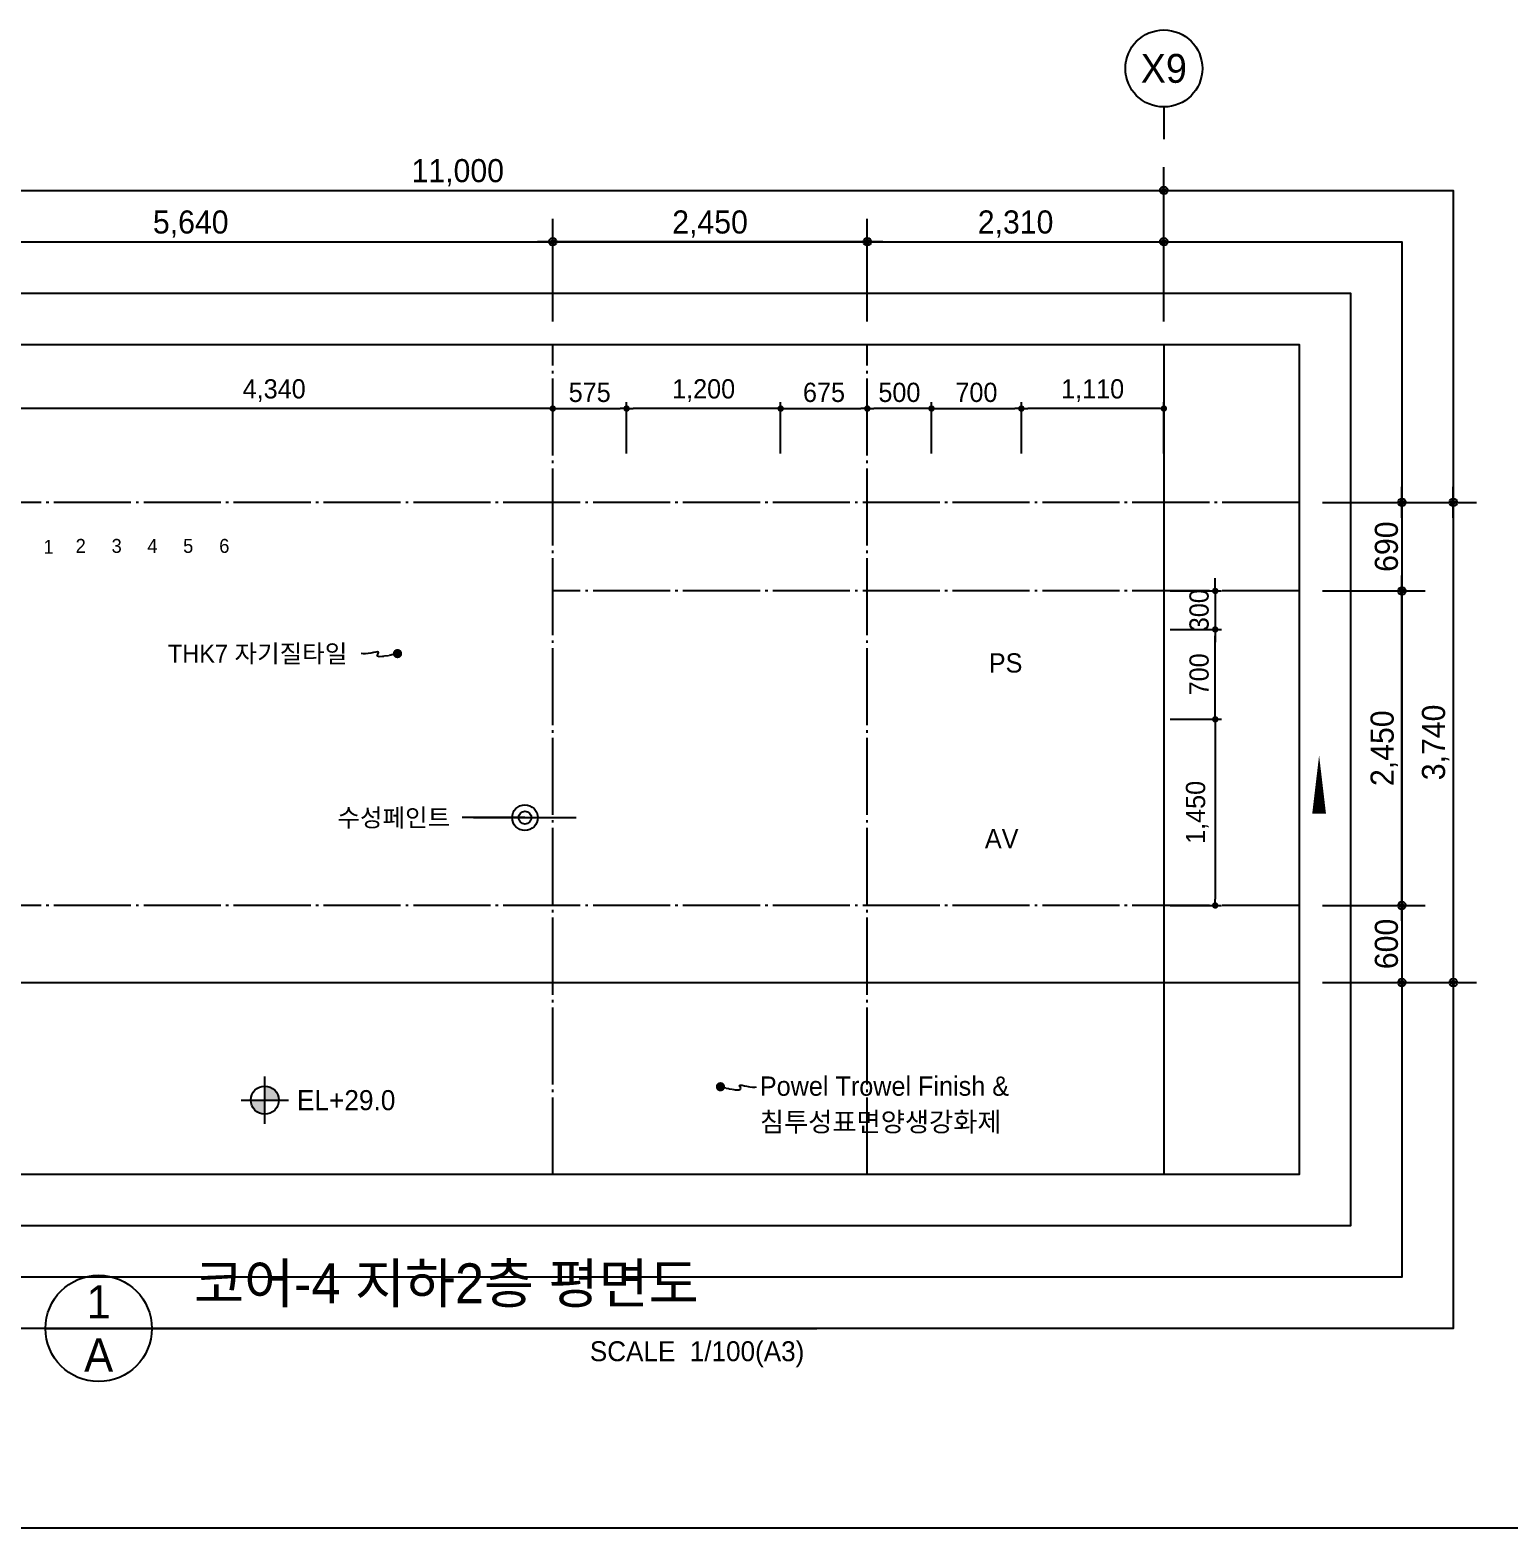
# Model space of a CAD drawing. Header units: millimetres. Extents: x 252711992 to 505989238, y 504776675 to 1009617600.
# Drawn here: x 253348317 to 253359837, y 504818337 to 504830007 of the extents above; entities that cross this region are included whole.
import ezdxf
from ezdxf.enums import TextEntityAlignment as Align
from ezdxf.xclip import XClip

# ---------------------------------------------------------------- set-up
doc = ezdxf.new("R2010")
doc.units = ezdxf.units.MM
doc.header["$XCLIPFRAME"] = 0
doc.linetypes.add('CEN', pattern=[35, 30, -2, 1, -2])
for name, color, linetype in [('$ZCDB_AUDIT_GENERATED_600D18', 7, 'Continuous'), ('0KD DIM', 7, 'Continuous'), ('4A.TEC CEN', 1, 'CEN'), ('4A.TEC TEXT', 7, 'Continuous'), ('4A.TEC TEXT 1', 3, 'Continuous'), ('4A.TEC TEXT 2', 3, 'Continuous'), ('4A.TEC 심볼', 7, 'Continuous'), ('CEN', 1, 'CEN'), ('SYM', 1, 'Continuous'), ('TEXT', 7, 'Continuous'), ('㈜SE&C TEXT', 7, 'Continuous')]:
    doc.layers.add(name, color=color, linetype=linetype)
doc.layers.add('DEFPOINT', color=135, linetype='Continuous', plot=False)
doc.styles.add('GHS', font='malgun.ttf')
doc.styles.add('SAMOO', font='')
doc.styles.add('나눔고딕', font='')
doc.styles.add('돋움', font='')
doc.styles.add('돋음체', font='')
doc.styles.add('울릉도L', font='')
doc.styles.get('SAMOO').set_extended_font_data('Dotum')
doc.styles.get('나눔고딕').set_extended_font_data('Dotum')
doc.styles.get('돋움').set_extended_font_data('Dotum')
doc.styles.get('돋음체').set_extended_font_data('Dotum')
doc.styles.get('울릉도L').set_extended_font_data('Dotum')
doc.dimstyles.new('DIM_600(외부치수)', dxfattribs={"dimscale": 400, "dimtxt": 3.299999999999998, "dimasz": 1, "dimexe": 2, "dimexo": 2, "dimgap": 1, "dimtad": 1, "dimdec": 0, "dimdsep": 46, "dimlunit": 6, "dimtxsty": '나눔고딕', "dimblk1": 'DIMDOT', "dimblk2": 'DIMDOT', "dimsah": 1, "dimcen": 2.5, "dimdle": 1.5, "dimclrd": 8, "dimclre": 8, "dimclrt": 3, "dimadec": 0, "dimazin": 0, "dimtfac": 1, "dimtdec": 0, "dimtix": 1, "dimtmove": 2, "dimatfit": 3, "dimldrblk": 'DIMDOT', "dimfxl": 1, "dimtvp": 1, "dimtolj": 1, "dimtzin": 0, "dimarcsym": 0})
doc.dimstyles.new('DIM_80(외부치수)', dxfattribs={"dimscale": 40, "dimtxt": 3.299999999999998, "dimasz": 1, "dimexe": 2, "dimexo": 2, "dimgap": 1, "dimtad": 1, "dimdec": 0, "dimdsep": 46, "dimlunit": 6, "dimtxsty": '돋움', "dimblk1": 'DIMDOT', "dimblk2": 'DIMDOT', "dimsah": 1, "dimcen": 2.5, "dimdle": 1.5, "dimclrd": 1, "dimclre": 7, "dimclrt": 2, "dimadec": 0, "dimazin": 0, "dimtfac": 1, "dimtdec": 0, "dimtix": 1, "dimtmove": 2, "dimatfit": 3, "dimldrblk": 'DIMDOT', "dimfxl": 1, "dimtvp": 1, "dimtolj": 1, "dimtzin": 0, "dimarcsym": 0})
doc.dimstyles.new('KD DIM 1', dxfattribs={"dimscale": 50, "dimtxt": 3, "dimasz": 1, "dimexe": 1, "dimexo": 1, "dimgap": 1, "dimtad": 1, "dimdec": 0, "dimzin": 0, "dimdsep": 46, "dimlunit": 6, "dimtxsty": '돋음체', "dimblk": 'DOT', "dimcen": 3, "dimdle": 1, "dimclrd": 256, "dimclre": 256, "dimclrt": 3, "dimazin": 0, "dimtfac": 1, "dimtdec": 0, "dimtix": 1, "dimtmove": 2, "dimatfit": 3, "dimldrblk": 'OBLIQUE', "dimfxl": 1, "dimtvp": 0.8333, "dimtolj": 1, "dimtzin": 0, "dimarcsym": 0})

# ---------------------------------------------------------------- blocks, each defined once
blk = doc.blocks.new('DIMDOT')
at = {"color": 0}
blk.add_line((-2, 0), (2, 0), dxfattribs=at)
for radius in [0.5, 0.25]:
    blk.add_circle((0, 0), radius, dxfattribs=at)
blk = doc.blocks.new('*D415')
at = {"layer": '$ZCDB_AUDIT_GENERATED_600D18', "color": 8, "lineweight": -2, "transparency": 16777216}
for p, q in [((253346148.7754987, 504827737.1607442), (253346148.7754987, 504828937.1607442)), ((253357148.7754987, 504827737.1607442), (253357148.7754987, 504828937.1607442)), ((253346208.7754987, 504828757.1607442), (253357088.7754987, 504828757.1607442))]:
    blk.add_line(p, q, dxfattribs=at)
at = {"layer": 'Defpoints', "color": 0, "transparency": 16777216}
for p in [(253357148.7754987, 504828757.1607442), (253346148.7754987, 504827557.1607442, 1.956323103513569e-09), (253357148.7754987, 504827557.1607442)]:
    blk.add_point(p, dxfattribs=at)
at = {"layer": '$ZCDB_AUDIT_GENERATED_600D18', "color": 8, "lineweight": -2, "transparency": 16777216, "xscale": 60, "yscale": 60, "zscale": 60, "rotation": 180}
blk.add_blockref('DIMDOT', (253346148.7754987, 504828757.1607442), dxfattribs=at)
at = {"layer": '$ZCDB_AUDIT_GENERATED_600D18', "color": 8, "lineweight": -2, "transparency": 16777216, "xscale": 60, "yscale": 60, "zscale": 60}
blk.add_blockref('DIMDOT', (253357148.7754987, 504828757.1607442), dxfattribs=at)
at = {"layer": '$ZCDB_AUDIT_GENERATED_600D18', "color": 3, "transparency": 16777216, "insert": (253351648.7754987, 504828894.6234307), "char_height": 180, "attachment_point": 5, "style": '나눔고딕'}
blk.add_mtext('\\A1;11,000', dxfattribs=at)
blk = doc.blocks.new('*D416')
at = {"layer": '$ZCDB_AUDIT_GENERATED_600D18', "color": 8, "lineweight": -2, "transparency": 16777216}
for p, q in [((253354838.7741423, 504827737.1607436), (253354838.7741423, 504828537.1607442)), ((253357148.7754987, 504827737.1607434), (253357148.7754987, 504828537.1607442)), ((253354898.7741423, 504828357.1607442), (253357088.7754987, 504828357.1607442))]:
    blk.add_line(p, q, dxfattribs=at)
at = {"layer": 'Defpoints', "color": 0, "transparency": 16777216}
for p in [(253357148.7754987, 504828357.1607442), (253354838.7741423, 504827557.1607436, 568.5618742549887), (253357148.7754987, 504827557.1607434, 4431.440405676482)]:
    blk.add_point(p, dxfattribs=at)
at = {"layer": '$ZCDB_AUDIT_GENERATED_600D18', "color": 8, "lineweight": -2, "transparency": 16777216, "xscale": 60, "yscale": 60, "zscale": 60, "rotation": 180}
blk.add_blockref('DIMDOT', (253354838.7741423, 504828357.1607442), dxfattribs=at)
at = {"layer": '$ZCDB_AUDIT_GENERATED_600D18', "color": 8, "lineweight": -2, "transparency": 16777216, "xscale": 60, "yscale": 60, "zscale": 60}
blk.add_blockref('DIMDOT', (253357148.7754987, 504828357.1607442), dxfattribs=at)
at = {"layer": '$ZCDB_AUDIT_GENERATED_600D18', "color": 3, "transparency": 16777216, "insert": (253355993.7748205, 504828494.6234307), "char_height": 180, "attachment_point": 5, "style": '나눔고딕'}
blk.add_mtext('\\A1;2,310', dxfattribs=at)
blk = doc.blocks.new('ccs122')
at = {"layer": '4A.TEC 심볼'}
blk.add_line((-5.68e-14, 8), (0, 3), dxfattribs=at)
blk.add_circle((-1.137e-13, 14), 6, dxfattribs=at)
at = {"layer": '4A.TEC TEXT 2', "color": 3, "style": 'GHS'}
blk.add_attdef('NO', text='', height=4.5, dxfattribs=at).set_placement((-0.0061597368079092, 14.01791285492388), align=Align.MIDDLE_CENTER)
blk = doc.blocks.new('*D421')
at = {"layer": '$ZCDB_AUDIT_GENERATED_600D18', "color": 8, "lineweight": -2, "transparency": 16777216}
for p, q in [((253346748.7741423, 504827737.1607409), (253346748.7741423, 504828537.1607442)), ((253352388.7741424, 504827737.1607371), (253352388.7741424, 504828537.1607442)), ((253346808.7741423, 504828357.1607442), (253352328.7741424, 504828357.1607442))]:
    blk.add_line(p, q, dxfattribs=at)
at = {"layer": 'Defpoints', "color": 0, "transparency": 16777216}
for p in [(253352388.7741424, 504828357.1607442), (253346748.7741423, 504827557.1607409, 34666.66625857192), (253352388.7741424, 504827557.1607371, 81666.6657055349)]:
    blk.add_point(p, dxfattribs=at)
at = {"layer": '$ZCDB_AUDIT_GENERATED_600D18', "color": 8, "lineweight": -2, "transparency": 16777216, "xscale": 60, "yscale": 60, "zscale": 60, "rotation": 180}
blk.add_blockref('DIMDOT', (253346748.7741423, 504828357.1607442), dxfattribs=at)
at = {"layer": '$ZCDB_AUDIT_GENERATED_600D18', "color": 8, "lineweight": -2, "transparency": 16777216, "xscale": 60, "yscale": 60, "zscale": 60}
blk.add_blockref('DIMDOT', (253352388.7741424, 504828357.1607442), dxfattribs=at)
at = {"layer": '$ZCDB_AUDIT_GENERATED_600D18', "color": 3, "transparency": 16777216, "insert": (253349568.7741423, 504828494.6234307), "char_height": 180, "attachment_point": 5, "style": '나눔고딕'}
blk.add_mtext('\\A1;5,640', dxfattribs=at)
blk = doc.blocks.new('*D422')
at = {"layer": '$ZCDB_AUDIT_GENERATED_600D18', "color": 8, "lineweight": -2, "transparency": 16777216}
for p, q in [((253352388.7741424, 504827737.1607371), (253352388.7741424, 504828537.1607442)), ((253354838.7741423, 504827737.1607388), (253354838.7741423, 504828537.1607442)), ((253354778.7741423, 504828357.1607442), (253352448.7741424, 504828357.1607442))]:
    blk.add_line(p, q, dxfattribs=at)
at = {"layer": 'Defpoints', "color": 0, "transparency": 16777216}
for p in [(253352388.7741424, 504828357.1607442), (253352388.7741424, 504827557.1607371, 81666.6657055349), (253354838.7741423, 504827557.1607388, 61249.99927946219)]:
    blk.add_point(p, dxfattribs=at)
at = {"layer": '$ZCDB_AUDIT_GENERATED_600D18', "color": 8, "lineweight": -2, "transparency": 16777216, "xscale": 60, "yscale": 60, "zscale": 60, "rotation": 180}
blk.add_blockref('DIMDOT', (253352388.7741424, 504828357.1607442), dxfattribs=at)
at = {"layer": '$ZCDB_AUDIT_GENERATED_600D18', "color": 8, "lineweight": -2, "transparency": 16777216, "xscale": 60, "yscale": 60, "zscale": 60}
blk.add_blockref('DIMDOT', (253354838.7741423, 504828357.1607442), dxfattribs=at)
at = {"layer": '$ZCDB_AUDIT_GENERATED_600D18', "color": 3, "transparency": 16777216, "insert": (253353613.7741423, 504828494.6234307), "char_height": 180, "attachment_point": 5, "style": '나눔고딕'}
blk.add_mtext('\\A1;2,450', dxfattribs=at)
blk = doc.blocks.new('*D423')
at = {"layer": '$ZCDB_AUDIT_GENERATED_600D18', "color": 8, "lineweight": -2, "transparency": 16777216}
for p, q in [((253358383.0507484, 504826327.1429184), (253359583.0507466, 504826327.1429184)), ((253359403.0507466, 504826267.1429184), (253359403.0507466, 504822647.1429183)), ((253358383.0507486, 504822587.1429183), (253359583.0507466, 504822587.1429183))]:
    blk.add_line(p, q, dxfattribs=at)
at = {"layer": 'Defpoints', "color": 0, "transparency": 16777216}
for p in [(253358203.0507484, 504826327.1429184, -1.31158230942674e-08), (253358203.0507486, 504822587.1429183, 2.26737029151991e-09), (253359403.0507466, 504822587.1429183)]:
    blk.add_point(p, dxfattribs=at)
at = {"layer": '$ZCDB_AUDIT_GENERATED_600D18', "color": 8, "lineweight": -2, "transparency": 16777216, "xscale": 60, "yscale": 60, "zscale": 60}
for p, rotation in [((253359403.0507466, 504826327.1429184), 90), ((253359403.0507466, 504822587.1429183), 270)]:
    blk.add_blockref('DIMDOT', p, dxfattribs=dict(at, rotation=rotation))
at = {"layer": '$ZCDB_AUDIT_GENERATED_600D18', "color": 3, "transparency": 16777216, "insert": (253359265.5880601, 504824457.1429182), "char_height": 180, "attachment_point": 5, "rotation": 90, "style": '나눔고딕'}
blk.add_mtext('\\A1;3,740', dxfattribs=at)
blk = doc.blocks.new('*D424')
at = {"layer": '$ZCDB_AUDIT_GENERATED_600D18', "color": 8, "lineweight": -2, "transparency": 16777216}
for p, q in [((253358383.0507487, 504826327.1429185), (253359183.0507453, 504826327.1429185)), ((253359003.0507453, 504826267.1429185), (253359003.0507453, 504825697.1429216)), ((253358383.0507486, 504825637.1429216), (253359183.0507453, 504825637.1429216))]:
    blk.add_line(p, q, dxfattribs=at)
at = {"layer": 'Defpoints', "color": 0, "transparency": 16777216}
for p in [(253358203.0507487, 504826327.1429185, -1.578882802277803e-08), (253358203.0507486, 504825637.1429216, -1.29512045532465e-08), (253359003.0507453, 504825637.1429216)]:
    blk.add_point(p, dxfattribs=at)
at = {"layer": '$ZCDB_AUDIT_GENERATED_600D18', "color": 8, "lineweight": -2, "transparency": 16777216, "xscale": 60, "yscale": 60, "zscale": 60}
for p, rotation in [((253359003.0507453, 504826327.1429185), 90), ((253359003.0507453, 504825637.1429216), 270)]:
    blk.add_blockref('DIMDOT', p, dxfattribs=dict(at, rotation=rotation))
at = {"layer": '$ZCDB_AUDIT_GENERATED_600D18', "color": 3, "transparency": 16777216, "insert": (253358882.9286287, 504825982.1429198), "char_height": 180, "attachment_point": 5, "rotation": 90, "style": '나눔고딕'}
blk.add_mtext('\\A1;690', dxfattribs=at)
blk = doc.blocks.new('*D425')
at = {"layer": '$ZCDB_AUDIT_GENERATED_600D18', "color": 8, "lineweight": -2, "transparency": 16777216}
for p, q in [((253358383.0507486, 504825637.1429216), (253359183.0507457, 504825637.1429216)), ((253359003.0507457, 504823247.1429185), (253359003.0507457, 504825577.1429216)), ((253358383.050749, 504823187.1429185), (253359183.0507457, 504823187.1429185))]:
    blk.add_line(p, q, dxfattribs=at)
at = {"layer": 'Defpoints', "color": 0, "transparency": 16777216}
for p in [(253358203.0507486, 504825637.1429216, -1.29512045532465e-08), (253359003.0507457, 504825637.1429216), (253358203.050749, 504823187.1429185, -2.3026586859487e-08)]:
    blk.add_point(p, dxfattribs=at)
at = {"layer": '$ZCDB_AUDIT_GENERATED_600D18', "color": 8, "lineweight": -2, "transparency": 16777216, "xscale": 60, "yscale": 60, "zscale": 60}
for p, rotation in [((253359003.0507457, 504825637.1429216), 90), ((253359003.0507457, 504823187.1429185), 270)]:
    blk.add_blockref('DIMDOT', p, dxfattribs=dict(at, rotation=rotation))
at = {"layer": '$ZCDB_AUDIT_GENERATED_600D18', "color": 3, "transparency": 16777216, "insert": (253358865.5880592, 504824412.1429198), "char_height": 180, "attachment_point": 5, "rotation": 90, "style": '나눔고딕'}
blk.add_mtext('\\A1;2,450', dxfattribs=at)
blk = doc.blocks.new('*D426')
at = {"layer": '$ZCDB_AUDIT_GENERATED_600D18', "color": 8, "lineweight": -2, "transparency": 16777216}
for p, q in [((253358383.050749, 504823187.1429185), (253359183.050746, 504823187.1429185)), ((253359003.050746, 504823127.1429185), (253359003.050746, 504822647.1429184)), ((253358383.050749, 504822587.1429184), (253359183.050746, 504822587.1429184))]:
    blk.add_line(p, q, dxfattribs=at)
at = {"layer": 'Defpoints', "color": 0, "transparency": 16777216}
for p in [(253358203.050749, 504823187.1429185, -2.3026586859487e-08), (253358203.050749, 504822587.1429184, -2.055912773357704e-08), (253359003.050746, 504822587.1429184)]:
    blk.add_point(p, dxfattribs=at)
at = {"layer": '$ZCDB_AUDIT_GENERATED_600D18', "color": 8, "lineweight": -2, "transparency": 16777216, "xscale": 60, "yscale": 60, "zscale": 60}
for p, rotation in [((253359003.050746, 504823187.1429185), 90), ((253359003.050746, 504822587.1429184), 270)]:
    blk.add_blockref('DIMDOT', p, dxfattribs=dict(at, rotation=rotation))
at = {"layer": '$ZCDB_AUDIT_GENERATED_600D18', "color": 3, "transparency": 16777216, "insert": (253358882.9286294, 504822887.1429182), "char_height": 180, "attachment_point": 5, "rotation": 90, "style": '나눔고딕'}
blk.add_mtext('\\A1;600', dxfattribs=at)
blk = doc.blocks.new('dwgFD3B')
at = {"layer": '4A.TEC CEN', "color": 250, "ltscale": 500}
blk.add_line((49194.51359510422, -169936.8347870111, -3333.333333333334), (357999.999995023, -169936.8347870111, -3333.333333333334), dxfattribs=at)
at = {"layer": '4A.TEC CEN', "color": 250, "ltscale": 500, "elevation": -3333.333333333334}
blk.add_lwpolyline([(252807.625374347, -39163.15827703476), (252807.625374347, -267000.000000298)], dxfattribs=at)
blk = doc.blocks.new('FL-LEVEL1')
at = {"layer": '4A.TEC 심볼', "linetype": 'ByBlock'}
h = blk.add_hatch(color=256, dxfattribs=at)
h.paths.add_polyline_path([(295, 174.9999999991269), (295, -8.731149e-10), (470, -8.731149e-10, 0.4142135623730951)])
h.paths.add_polyline_path([(295, -8.731149e-10), (120, -8.731149e-10, 0.4142135623730951), (295, -175.0000000008731)])
for p, q in [((295, -295.0000000002328), (295, 295.0000000001164)), ((0, 0), (590, -5.82077e-11))]:
    blk.add_line(p, q, dxfattribs=at)
blk.add_circle((295, -1.74623e-10), 174.9999999999983, dxfattribs=at)
at = {"layer": '4A.TEC TEXT 2', "color": 3, "linetype": 'ByBlock', "style": 'SAMOO'}
blk.add_attdef('FL', text='', height=250.0000000000001, dxfattribs=at).set_placement((695, 0), align=Align.MIDDLE_LEFT)
blk = doc.blocks.new('ASDFAWGFQWEGRQEWR')
at = {"layer": 'CEN'}
blk.add_lwpolyline([(1711.563310235739, 117.6312502026558), (1640.734880536795, 101.4625445604324), (1594.273082643747, 94.00800722837448), (1567.469787657261, 93.40916627645493), (1555.616866767406, 97.8075498342514), (1554.00619110465, 105.3446859121323), (1557.929631829262, 114.1621026992798), (1562.679060041904, 122.4013282060623), (1563.546346962452, 128.2038905024529), (1556.924680322409, 130.2069102525711), (1543.612514823675, 129.0298780202866), (1525.509621739388, 125.7878770232201), (1504.515772283077, 121.5959903597832), (1482.53073784709, 117.5693011879921), (1461.454289674759, 114.8228927254677), (1443.186199069023, 114.4718480110168), (1429.626237303019, 117.6312502026558)], dxfattribs=at)
at = {"layer": '㈜SE&C TEXT', "color": 1, "const_width": 35.86564879630993}
blk.add_lwpolyline([(1729.496134638786, 117.6312502026558, 1), (1693.630485832691, 117.6312502026558, 1)], format="xyb", close=True, dxfattribs=at)
at = {"layer": '4A.TEC TEXT', "style": '돋움'}
blk.add_text('THK7 자기질타일', height=140, dxfattribs=at).set_placement((-76.75096759200096, 117.6312502026558), align=Align.MIDDLE_LEFT)
blk = doc.blocks.new('sa987w')
at = {"layer": 'CEN'}
blk.add_lwpolyline([(-193683.7763056755, 4338696.949912429), (-193577.5336611271, 4338672.696853995), (-193507.8409642577, 4338661.515047908), (-193467.6360217929, 4338660.61678648), (-193449.8566404581, 4338667.214361787), (-193447.4406269789, 4338678.520066023), (-193453.3257880807, 4338691.746191025), (-193460.4499304295, 4338704.105029345), (-193461.7508607507, 4338712.808872938), (-193451.8183608651, 4338715.813402414), (-193431.8501125574, 4338714.047854185), (-193404.6957729459, 4338709.1848526), (-193373.2049987912, 4338702.897022724), (-193340.2274470925, 4338696.856988907), (-193308.6127748489, 4338692.737376094), (-193281.2106389403, 4338692.210808992), (-193260.8706962466, 4338696.949912429)], dxfattribs=at)
at = {"layer": '㈜SE&C TEXT', "color": 1, "const_width": 53.79847319446489}
blk.add_lwpolyline([(-193710.675542295, 4338696.949912429, -1), (-193656.8770691156, 4338696.949912429, -1)], format="xyb", close=True, dxfattribs=at)
at = {"layer": '4A.TEC TEXT', "style": '돋움'}
for s, p in [('Powel Trowel Finish &', (-193223.1567624211, 4338704.449912429)), ('침투성표면양생강화제', (-193223.1567624211, 4338286.631660938))]:
    blk.add_text(s, height=225, dxfattribs=at).set_placement(p, align=Align.MIDDLE_LEFT)
blk = doc.blocks.new('_Dot')
at = {"color": 0, "linetype": 'ByBlock', "lineweight": -2}
blk.add_line((-0.5, 0), (-1, 0), dxfattribs=at)
at = {"color": 0, "linetype": 'ByBlock', "const_width": 0.5}
blk.add_lwpolyline([(-0.25, 0, 1), (0.25, 0, 1)], format="xyb", close=True, dxfattribs=at)
blk = doc.blocks.new('*D1034')
at = {"layer": '0KD DIM', "lineweight": -2, "transparency": 16777216}
for p, q in [((253348048.7741442, 504826707.9702493), (253348048.7741442, 504827107.9702506)), ((253352388.7741423, 504826707.970249), (253352388.7741423, 504827107.9702506)), ((253352338.7741423, 504827057.9702506), (253348098.7741442, 504827057.9702506))]:
    blk.add_line(p, q, dxfattribs=at)
at = {"layer": 'Defpoints', "color": 0, "transparency": 16777216}
for p in [(253348048.7741442, 504827057.9702506), (253348048.7741442, 504826657.9702493), (253352388.7741423, 504826657.970249)]:
    blk.add_point(p, dxfattribs=at)
at = {"layer": '0KD DIM', "lineweight": -2, "transparency": 16777216, "xscale": 50, "yscale": 50, "zscale": 50, "rotation": 180}
blk.add_blockref('_Dot', (253348048.7741442, 504827057.9702506), dxfattribs=at)
at = {"layer": '0KD DIM', "lineweight": -2, "transparency": 16777216, "xscale": 50, "yscale": 50, "zscale": 50}
blk.add_blockref('_Dot', (253352388.7741423, 504827057.9702506), dxfattribs=at)
at = {"layer": '0KD DIM', "color": 3, "transparency": 16777216, "insert": (253350218.7741433, 504827197.5224894), "char_height": 150, "attachment_point": 5, "style": '돋음체'}
blk.add_mtext('\\A1;4,340', dxfattribs=at)
blk = doc.blocks.new('_OBLIQUE')
at = {"color": 0, "linetype": 'ByBlock'}
blk.add_line((-0.5, -0.5), (0.5, 0.5), dxfattribs=at)
blk = doc.blocks.new('*D1035')
at = {"layer": '0KD DIM', "lineweight": -2, "transparency": 16777216}
for p, q in [((253352388.7741423, 504826707.970249), (253352388.7741423, 504827107.9702506)), ((253352963.7762941, 504826707.9702491), (253352963.7762941, 504827107.9702506)), ((253352438.7741423, 504827057.9702506), (253352913.7762941, 504827057.9702506))]:
    blk.add_line(p, q, dxfattribs=at)
at = {"layer": 'Defpoints', "color": 0, "transparency": 16777216}
for p in [(253352963.7762941, 504827057.9702506), (253352388.7741423, 504826657.970249), (253352963.7762941, 504826657.9702491)]:
    blk.add_point(p, dxfattribs=at)
at = {"layer": '0KD DIM', "lineweight": -2, "transparency": 16777216, "xscale": 50, "yscale": 50, "zscale": 50, "rotation": 180}
blk.add_blockref('_Dot', (253352388.7741423, 504827057.9702506), dxfattribs=at)
at = {"layer": '0KD DIM', "lineweight": -2, "transparency": 16777216, "xscale": 50, "yscale": 50, "zscale": 50}
blk.add_blockref('_Dot', (253352963.7762941, 504827057.9702506), dxfattribs=at)
at = {"layer": '0KD DIM', "color": 3, "transparency": 16777216, "insert": (253352676.2752182, 504827183.0720145), "char_height": 150, "attachment_point": 5, "style": '돋음체'}
blk.add_mtext('\\A1;575', dxfattribs=at)
blk = doc.blocks.new('*D1036')
at = {"layer": '0KD DIM', "lineweight": -2, "transparency": 16777216}
for p, q in [((253352963.7762941, 504826707.9702491), (253352963.7762941, 504827107.9702506)), ((253354163.7719906, 504826707.9702489), (253354163.7719906, 504827107.9702506)), ((253354113.7719906, 504827057.9702506), (253353013.7762941, 504827057.9702506))]:
    blk.add_line(p, q, dxfattribs=at)
at = {"layer": 'Defpoints', "color": 0, "transparency": 16777216}
for p in [(253352963.7762941, 504827057.9702506), (253352963.7762941, 504826657.9702491), (253354163.7719906, 504826657.9702489)]:
    blk.add_point(p, dxfattribs=at)
at = {"layer": '0KD DIM', "lineweight": -2, "transparency": 16777216, "xscale": 50, "yscale": 50, "zscale": 50, "rotation": 180}
blk.add_blockref('_Dot', (253352963.7762941, 504827057.9702506), dxfattribs=at)
at = {"layer": '0KD DIM', "lineweight": -2, "transparency": 16777216, "xscale": 50, "yscale": 50, "zscale": 50}
blk.add_blockref('_Dot', (253354163.7719906, 504827057.9702506), dxfattribs=at)
at = {"layer": '0KD DIM', "color": 3, "transparency": 16777216, "insert": (253353563.7741423, 504827197.5224894), "char_height": 150, "attachment_point": 5, "style": '돋음체'}
blk.add_mtext('\\A1;1,200', dxfattribs=at)
blk = doc.blocks.new('*D1028')
at = {"layer": '0KD DIM', "lineweight": -2, "transparency": 16777216}
for p, q in [((253354163.7719906, 504826707.9702489), (253354163.7719906, 504827107.9702506)), ((253354838.7741423, 504826707.970249), (253354838.7741423, 504827107.9702506)), ((253354213.7719906, 504827057.9702506), (253354788.7741423, 504827057.9702506))]:
    blk.add_line(p, q, dxfattribs=at)
at = {"layer": 'Defpoints', "color": 0, "transparency": 16777216}
for p in [(253354838.7741423, 504827057.9702506), (253354163.7719906, 504826657.9702489), (253354838.7741423, 504826657.970249)]:
    blk.add_point(p, dxfattribs=at)
at = {"layer": '0KD DIM', "lineweight": -2, "transparency": 16777216, "xscale": 50, "yscale": 50, "zscale": 50, "rotation": 180}
blk.add_blockref('_Dot', (253354163.7719906, 504827057.9702506), dxfattribs=at)
at = {"layer": '0KD DIM', "lineweight": -2, "transparency": 16777216, "xscale": 50, "yscale": 50, "zscale": 50}
blk.add_blockref('_Dot', (253354838.7741423, 504827057.9702506), dxfattribs=at)
at = {"layer": '0KD DIM', "color": 3, "transparency": 16777216, "insert": (253354501.2730664, 504827183.0720145), "char_height": 150, "attachment_point": 5, "style": '돋음체'}
blk.add_mtext('\\A1;675', dxfattribs=at)
blk = doc.blocks.new('*D1029')
at = {"layer": '0KD DIM', "lineweight": -2, "transparency": 16777216}
for p, q in [((253354838.7741423, 504826707.970249), (253354838.7741423, 504827107.9702506)), ((253355338.7741432, 504826707.9702489), (253355338.7741432, 504827107.9702506)), ((253355288.7741432, 504827057.9702506), (253354888.7741423, 504827057.9702506))]:
    blk.add_line(p, q, dxfattribs=at)
at = {"layer": 'Defpoints', "color": 0, "transparency": 16777216}
for p in [(253354838.7741423, 504827057.9702506), (253354838.7741423, 504826657.970249), (253355338.7741432, 504826657.9702489)]:
    blk.add_point(p, dxfattribs=at)
at = {"layer": '0KD DIM', "lineweight": -2, "transparency": 16777216, "xscale": 50, "yscale": 50, "zscale": 50, "rotation": 180}
blk.add_blockref('_Dot', (253354838.7741423, 504827057.9702506), dxfattribs=at)
at = {"layer": '0KD DIM', "lineweight": -2, "transparency": 16777216, "xscale": 50, "yscale": 50, "zscale": 50}
blk.add_blockref('_Dot', (253355338.7741432, 504827057.9702506), dxfattribs=at)
at = {"layer": '0KD DIM', "color": 3, "transparency": 16777216, "insert": (253355088.7741427, 504827183.0720145), "char_height": 150, "attachment_point": 5, "style": '돋음체'}
blk.add_mtext('\\A1;500', dxfattribs=at)
blk = doc.blocks.new('*D1030')
at = {"layer": '0KD DIM', "lineweight": -2, "transparency": 16777216}
for p, q in [((253355338.7741432, 504826707.9702489), (253355338.7741432, 504827107.9702506)), ((253356038.7741423, 504826707.9702491), (253356038.7741423, 504827107.9702506)), ((253355388.7741432, 504827057.9702506), (253355988.7741423, 504827057.9702506))]:
    blk.add_line(p, q, dxfattribs=at)
at = {"layer": 'Defpoints', "color": 0, "transparency": 16777216}
for p in [(253356038.7741423, 504827057.9702506), (253355338.7741432, 504826657.9702489), (253356038.7741423, 504826657.9702491)]:
    blk.add_point(p, dxfattribs=at)
at = {"layer": '0KD DIM', "lineweight": -2, "transparency": 16777216, "xscale": 50, "yscale": 50, "zscale": 50, "rotation": 180}
blk.add_blockref('_Dot', (253355338.7741432, 504827057.9702506), dxfattribs=at)
at = {"layer": '0KD DIM', "lineweight": -2, "transparency": 16777216, "xscale": 50, "yscale": 50, "zscale": 50}
blk.add_blockref('_Dot', (253356038.7741423, 504827057.9702506), dxfattribs=at)
at = {"layer": '0KD DIM', "color": 3, "transparency": 16777216, "insert": (253355688.7741427, 504827183.0720145), "char_height": 150, "attachment_point": 5, "style": '돋음체'}
blk.add_mtext('\\A1;700', dxfattribs=at)
blk = doc.blocks.new('*D1031')
at = {"layer": '0KD DIM', "lineweight": -2, "transparency": 16777216}
for p, q in [((253356038.7741423, 504826707.9702491), (253356038.7741423, 504827107.9702506)), ((253357148.7754987, 504826707.9702489), (253357148.7754987, 504827107.9702506)), ((253357098.7754987, 504827057.9702506), (253356088.7741423, 504827057.9702506))]:
    blk.add_line(p, q, dxfattribs=at)
at = {"layer": 'Defpoints', "color": 0, "transparency": 16777216}
for p in [(253356038.7741423, 504827057.9702506), (253356038.7741423, 504826657.9702491), (253357148.7754987, 504826657.9702489)]:
    blk.add_point(p, dxfattribs=at)
at = {"layer": '0KD DIM', "lineweight": -2, "transparency": 16777216, "xscale": 50, "yscale": 50, "zscale": 50, "rotation": 180}
blk.add_blockref('_Dot', (253356038.7741423, 504827057.9702506), dxfattribs=at)
at = {"layer": '0KD DIM', "lineweight": -2, "transparency": 16777216, "xscale": 50, "yscale": 50, "zscale": 50}
blk.add_blockref('_Dot', (253357148.7754987, 504827057.9702506), dxfattribs=at)
at = {"layer": '0KD DIM', "color": 3, "transparency": 16777216, "insert": (253356593.7748205, 504827197.5224894), "char_height": 150, "attachment_point": 5, "style": '돋음체'}
blk.add_mtext('\\A1;1,110', dxfattribs=at)
blk = doc.blocks.new('*D1038')
at = {"layer": '0KD DIM', "lineweight": -2, "transparency": 16777216}
for p, q in [((253357548.7755011, 504825687.1429216), (253357548.7755011, 504825737.1429216)), ((253357198.7754988, 504825637.1429216), (253357598.7755011, 504825637.1429216)), ((253357548.7755011, 504825637.1429216), (253357548.7755011, 504825337.1429192)), ((253357198.7754988, 504825337.1429192), (253357598.7755011, 504825337.1429192)), ((253357548.7755011, 504825287.1429192), (253357548.7755011, 504825237.1429192))]:
    blk.add_line(p, q, dxfattribs=at)
at = {"layer": 'Defpoints', "color": 0, "transparency": 16777216}
for p in [(253357148.7754988, 504825637.1429216), (253357148.7754988, 504825337.1429192), (253357548.7755011, 504825337.1429192)]:
    blk.add_point(p, dxfattribs=at)
at = {"layer": '0KD DIM', "lineweight": -2, "transparency": 16777216, "xscale": 50, "yscale": 50, "zscale": 50}
for p, rotation in [((253357548.7755011, 504825637.1429216), 270), ((253357548.7755011, 504825337.1429192), 90)]:
    blk.add_blockref('_Dot', p, dxfattribs=dict(at, rotation=rotation))
at = {"layer": '0KD DIM', "color": 3, "transparency": 16777216, "insert": (253357423.6737373, 504825487.1429202), "char_height": 150, "attachment_point": 5, "rotation": 90, "style": '돋음체'}
blk.add_mtext('\\A1;300', dxfattribs=at)
blk = doc.blocks.new('*D1039')
at = {"layer": '0KD DIM', "lineweight": -2, "transparency": 16777216}
for p, q in [((253357198.7754988, 504825337.1429191), (253357598.7755015, 504825337.1429191)), ((253357548.7755015, 504824687.14292), (253357548.7755015, 504825287.1429191)), ((253357198.7754988, 504824637.14292), (253357598.7755015, 504824637.14292))]:
    blk.add_line(p, q, dxfattribs=at)
at = {"layer": 'Defpoints', "color": 0, "transparency": 16777216}
for p in [(253357148.7754988, 504825337.1429191), (253357548.7755015, 504825337.1429191), (253357148.7754988, 504824637.14292)]:
    blk.add_point(p, dxfattribs=at)
at = {"layer": '0KD DIM', "lineweight": -2, "transparency": 16777216, "xscale": 50, "yscale": 50, "zscale": 50}
for p, rotation in [((253357548.7755015, 504825337.1429191), 90), ((253357548.7755015, 504824637.14292), 270)]:
    blk.add_blockref('_Dot', p, dxfattribs=dict(at, rotation=rotation))
at = {"layer": '0KD DIM', "color": 3, "transparency": 16777216, "insert": (253357423.6737376, 504824987.1429194), "char_height": 150, "attachment_point": 5, "rotation": 90, "style": '돋음체'}
blk.add_mtext('\\A1;700', dxfattribs=at)
blk = doc.blocks.new('*D1037')
at = {"layer": '0KD DIM', "lineweight": -2, "transparency": 16777216}
for p, q in [((253357198.7754988, 504824637.14292), (253357598.7755018, 504824637.14292)), ((253357548.7755018, 504824587.14292), (253357548.7755018, 504823237.1429185)), ((253357198.7754988, 504823187.1429185), (253357598.7755018, 504823187.1429185))]:
    blk.add_line(p, q, dxfattribs=at)
at = {"layer": 'Defpoints', "color": 0, "transparency": 16777216}
for p in [(253357148.7754988, 504824637.14292), (253357148.7754988, 504823187.1429185), (253357548.7755018, 504823187.1429185)]:
    blk.add_point(p, dxfattribs=at)
at = {"layer": '0KD DIM', "lineweight": -2, "transparency": 16777216, "xscale": 50, "yscale": 50, "zscale": 50}
for p, rotation in [((253357548.7755018, 504824637.14292), 90), ((253357548.7755018, 504823187.1429185), 270)]:
    blk.add_blockref('_Dot', p, dxfattribs=dict(at, rotation=rotation))
at = {"layer": '0KD DIM', "color": 3, "transparency": 16777216, "insert": (253357409.2232631, 504823912.1429191), "char_height": 150, "attachment_point": 5, "rotation": 90, "style": '돋음체'}
blk.add_mtext('\\A1;1,450', dxfattribs=at)
blk = doc.blocks.new('ADSFWEFQWEF')
at = {"layer": '4A.TEC TEXT', "style": '돋움'}
blk.add_text('수성페인트', height=140, dxfattribs=at).set_placement((559.8709662556648, 110.2937781214714), align=Align.MIDDLE_LEFT)
at = {"layer": '㈜SE&C TEXT', "color": 1}
blk.add_leader([(2020.711429685354, 110.2937781214714, -5.1186362e-09), (1532.46255376935, 110.2937781214714)], dimstyle='DIM_80(외부치수)', override={"dimasz": 5, "dimtad": 0}, dxfattribs=at)

msp = doc.modelspace()

# ---------------------------------------------------------------- linework, layer by layer
at = {"layer": '4A.TEC CEN', "ltscale": 20}
for p, q in [((253352388.7741423, 504821092.1607454, 1666.666666666672), (253352388.7741423, 504827557.1607442, 1666.666666666672)), ((253354838.7741423, 504821092.1607454, 1666.666666666672), (253354838.7741423, 504827557.1607442, 1666.666666666672)), ((253358203.0507484, 504826327.1429182, 1666.666666666672), (253344892.6702333, 504826327.1429182, 1666.666666666672)), ((253358203.0507484, 504825637.1429213, 1666.666666666672), (253352388.7741423, 504825637.1429213, 1666.666666666672)), ((253358203.0507484, 504823187.1429182, 1666.666666666672), (253344892.6702333, 504823187.1429182, 1666.666666666672))]:
    msp.add_line(p, q, dxfattribs=at)
at = {"layer": '4A.TEC 심볼'}
msp.add_line((253348437.7211927, 504819892.1607454, 3333.333333333334), (253354445.3642454, 504819892.1607454, 3333.333333333334), dxfattribs=at)
msp.add_circle((253348851.7211915, 504819892.1607454, 3333.333333333334), 413.9999987842205, dxfattribs=at)
at = {"layer": 'DEFPOINT'}
msp.add_line((253378191.5427862, 504818337.2865365, 3333.333333333334), (253341991.542698, 504818337.2865365, 3333.333333333334), dxfattribs=at)
at = {"layer": 'DEFPOINT', "elevation": 3333.333333333334}
for points in [[(253343692.6702333, 504828757.1607442), (253359403.0507484, 504828757.1607442), (253359403.0507484, 504819892.1607454), (253343692.6702333, 504819892.1607454)], [(253344092.6702333, 504828357.1607442), (253359003.0507484, 504828357.1607442), (253359003.0507484, 504820292.1607454), (253344092.6702333, 504820292.1607454)], [(253344492.6702333, 504827957.1607442), (253358603.0507484, 504827957.1607442), (253358603.0507484, 504820692.1607454), (253344492.6702333, 504820692.1607454)], [(253344892.6702333, 504827557.1607442), (253358203.0507484, 504827557.1607442), (253358203.0507484, 504821092.1607454), (253344892.6702333, 504821092.1607454)]]:
    msp.add_lwpolyline(points, close=True, dxfattribs=at)
at = {"layer": 'SYM', "elevation": 1666.666666666672}
msp.add_lwpolyline([(253358357.9120331, 504824356.3240429, 0, 106.7430023699699, 0), (253358357.9120331, 504823903.451838, 0, 0, 0), (253357044.9585051, 504823903.451838, 0, 0, 0)], format="xyseb", dxfattribs=at)

# ---------------------------------------------------------------- block references
ref = msp.add_blockref('dwgFD3B', (253104341.1514806, 504992523.9777051, -4999.10000778521))
XClip(ref).set_block_clipping_path([(240551.51875257492, -171431.81695973873), (253861.8992676735, -164966.81696093082)])
for name, p in [('ASDFAWGFQWEGRQEWR', (253349467.8654395, 504825031.4926756)), ('ADSFWEFQWEF', (253350151.5269002, 504823760.8544358))]:
    msp.add_blockref(name, p)
at = {"layer": '4A.TEC TEXT', "xscale": 0.6666666666666666, "yscale": 0.6666666666666666, "zscale": 0.6666666666666666}
msp.add_blockref('sa987w', (253482817.3658925, 501929310.2038126), dxfattribs=at)
at = {"layer": '4A.TEC 심볼'}
ref = msp.add_blockref('ccs122', (253357148.7754987, 504829007.1607452, -7764.323742901417), dxfattribs=dict(at, xscale=49.99999977496833, yscale=49.99999977496833, zscale=49.99999977496833))
ref.add_attrib('NO', 'X9', dxfattribs={"layer": '0', "color": 3, "height": 224.9999989873575, "style": '울릉도L'}).set_placement((253357148.4675118, 504829708.0563848, -7764.323742901417), align=Align.MIDDLE_CENTER)
at = {"layer": '4A.TEC 심볼', "color": 3, "linetype": 'ByBlock'}
ref = msp.add_blockref('FL-LEVEL1', (253349961.359777, 504821670.5880131), dxfattribs=dict(at, xscale=0.6250000000000405, yscale=0.6250000000000405, zscale=0.6250000000000405))
ref.add_attrib('FL', 'EL+29.0', dxfattribs={"layer": '4A.TEC TEXT 1', "color": 3, "linetype": 'ByBlock', "height": 156.2500000000101, "style": 'SAMOO'}).set_placement((253350395.734777, 504821670.5880131), align=Align.MIDDLE_LEFT)

# ---------------------------------------------------------------- texts
at = {"layer": '4A.TEC TEXT 2', "color": 3, "style": '나눔고딕'}
msp.add_text('코어-4 지하2층 평면도', height=310.4999990881653, dxfattribs=at).set_placement((253349594.6120141, 504819995.6607451, 3333.333333333334), align=Align.BOTTOM_LEFT)
for s, p in [('1', (253348851.7211915, 504820099.1607448, 3333.333333333334)), ('A', (253348851.7211915, 504819685.160746, 3333.333333333334))]:
    msp.add_text(s, height=258.7499992401379, dxfattribs=at).set_placement(p, align=Align.MIDDLE)
msp.add_text('SCALE  1/100(A3)', height=155.2499995440826, dxfattribs=at).set_placement((253354348.1610067, 504819590.5218989, 3333.333333333334), align=Align.BOTTOM_RIGHT)
at = {"layer": 'TEXT', "style": '나눔고딕'}
for s, p in [('2', (253348751.1737834, 504825901.2802751, 1666.666666666672)), ('3', (253349031.3212393, 504825901.2802751, 1666.666666666672)), ('4', (253349309.6992244, 504825901.2802751, 1666.666666666672)), ('5', (253349588.5195772, 504825901.2802751, 1666.666666666672)), ('6', (253349869.6992244, 504825901.2802751, 1666.666666666672)), ('1', (253348500.8903258, 504825893.7629893))]:
    msp.add_text(s, height=108.6750001692493, dxfattribs=at).set_placement(p, align=Align.BOTTOM_RIGHT)
at = {"layer": 'TEXT', "style": '돋움'}
for s, p in [('PS', (253355915.8933562, 504825076.427957, -3333.333333333334)), ('AV', (253355885.4172451, 504823707.7832916, -3333.333333333334))]:
    msp.add_text(s, height=150.0000003390314, dxfattribs=at).set_placement(p, align=Align.MIDDLE_CENTER)

# ---------------------------------------------------------------- dimensions: what is measured, and where the dimension line sits
at = {"layer": '$ZCDB_AUDIT_GENERATED_600D18'}
for base, p1, p2, picture, middle in [((253357148.7754987, 504828757.1607442, -7764.323742900505), (253346148.7754987, 504827557.1607442, -7764.323742898549), (253357148.7754987, 504827557.1607442, -7764.323742900966), '*D415', (253351648.7754987, 504828894.6234307, -7764.323742900505)), ((253357148.7754987, 504828357.1607442, -7764.323742902418), (253354838.7741423, 504827557.1607436, -7195.761868647429), (253357148.7754987, 504827557.1607434, -3332.883337225936), '*D416', (253355993.7748205, 504828494.6234307, -7764.323742902418))]:
    dim = msp.add_linear_dim(base=base, p1=p1, p2=p2, dimstyle='DIM_600(외부치수)', override={"dimscale": 300, "dimtxt": 0.6, "dimasz": 0.2, "dimexe": 0.6, "dimexo": 0.6, "dimgap": 0.1, "dimdec": 1, "dimblk1": 'DIMDOT', "dimblk2": 'DIMDOT', "dimdle": 0.5}, dxfattribs=at)
    dim.commit()
    dim.dimension.update_dxf_attribs({"geometry": picture, "text_midpoint": middle})
for base, p1, p2, angle, picture, middle in [((253352388.7741424, 504828357.1607442, -7764.323742902418), (253346748.7741423, 504827557.1607409, 26902.34251566951), (253352388.7741424, 504827557.1607371, 73902.34196263249), 7.016709225559337e-15, '*D421', (253349568.7741423, 504828494.6234307, -7764.323742902418)), ((253352388.7741424, 504828357.1607442, -7764.323742902418), (253354838.7741423, 504827557.1607388, 53485.67553655978), (253352388.7741424, 504827557.1607371, 73902.34196263249), 180, '*D422', (253353613.7741423, 504828494.6234307, -7764.323742902418)), ((253359403.0507466, 504822587.1429183, -4999.550003876955), (253358203.0507483, 504826327.1429182, -4999.550003890071), (253358203.0507485, 504822587.1429181, -4999.550003874688), 270, '*D423', (253359265.5880601, 504824457.1429182, -4999.550003876955)), ((253359003.0507453, 504825637.1429216, -4999.550003876955), (253358203.0507486, 504826327.1429182, -4999.550003892744), (253358203.0507485, 504825637.1429213, -4999.550003889906), 270, '*D424', (253358882.9286287, 504825982.1429198, -4999.550003876955)), ((253359003.0507457, 504825637.1429216, -4999.550003876955), (253358203.0507489, 504823187.1429182, -4999.550003899982), (253358203.0507485, 504825637.1429213, -4999.550003889906), 90, '*D425', (253358865.5880592, 504824412.1429198, -4999.550003876955)), ((253359003.050746, 504822587.1429184, -4999.550003876955), (253358203.0507489, 504823187.1429182, -4999.550003899982), (253358203.0507489, 504822587.1429182, -4999.550003897514), 270, '*D426', (253358882.9286294, 504822887.1429182, -4999.550003876955))]:
    dim = msp.add_linear_dim(base=base, p1=p1, p2=p2, angle=angle, dimstyle='DIM_600(외부치수)', override={"dimscale": 300, "dimtxt": 0.6, "dimasz": 0.2, "dimexe": 0.6, "dimexo": 0.6, "dimgap": 0.1, "dimdec": 1, "dimblk1": 'DIMDOT', "dimblk2": 'DIMDOT', "dimdle": 0.5}, dxfattribs=at)
    dim.commit()
    dim.dimension.update_dxf_attribs({"geometry": picture, "text_midpoint": middle})
at = {"layer": '0KD DIM'}
for base, p1, p2, angle, picture, middle in [((253348048.7741442, 504827057.9702506, 1666.666666666672), (253352388.7741423, 504826657.970249, 1666.666666666672), (253348048.7741442, 504826657.9702493, 1666.666666666672), 180, '*D1034', (253350218.7741433, 504827197.5224894, 1666.666666666672)), ((253352963.7762941, 504827057.9702506, 1666.666666666672), (253354163.7719906, 504826657.9702489, 1666.666666666672), (253352963.7762941, 504826657.9702491, 1666.666666666672), 180, '*D1036', (253353563.7741423, 504827197.5224894, 1666.666666666672)), ((253354838.7741423, 504827057.9702506, 1666.666666666672), (253355338.7741432, 504826657.9702489, 1666.666666666672), (253354838.7741423, 504826657.970249, 1666.666666666672), 180, '*D1029', (253355088.7741427, 504827183.0720145, 1666.666666666672)), ((253356038.7741423, 504827057.9702506, 1666.666666666672), (253357148.7754987, 504826657.9702489, 1666.666666666672), (253356038.7741423, 504826657.9702491, 1666.666666666672), 180, '*D1031', (253356593.7748205, 504827197.5224894, 1666.666666666672)), ((253357548.7755011, 504825337.1429192, -3332.883337225936), (253357148.7754987, 504825637.1429213, -3332.883337225936), (253357148.7754987, 504825337.1429189, -3332.883337225936), 270, '*D1038', (253357423.6737373, 504825487.1429202, -3332.883337225936)), ((253357548.7755015, 504825337.1429191, -3332.883337225936), (253357148.7754987, 504824637.1429198, -3332.883337225936), (253357148.7754987, 504825337.1429188, -3332.883337225936), 90, '*D1039', (253357423.6737376, 504824987.1429194, -3332.883337225936)), ((253357548.7755018, 504823187.1429185, -3332.883337225936), (253357148.7754987, 504824637.1429198, -3332.883337225936), (253357148.7754987, 504823187.1429182, -3332.883337225936), 270, '*D1037', (253357409.2232631, 504823912.1429191, -3332.883337225936))]:
    dim = msp.add_linear_dim(base=base, p1=p1, p2=p2, angle=angle, dimstyle='KD DIM 1', dxfattribs=at)
    dim.commit()
    dim.dimension.update_dxf_attribs({"geometry": picture, "text_midpoint": middle})
for base, p1, p2, picture, middle in [((253352963.7762941, 504827057.9702506, 1666.666666666672), (253352388.7741423, 504826657.970249, 1666.666666666672), (253352963.7762941, 504826657.9702491, 1666.666666666672), '*D1035', (253352676.2752182, 504827183.0720145, 1666.666666666672)), ((253354838.7741423, 504827057.9702506, 1666.666666666672), (253354163.7719906, 504826657.9702489, 1666.666666666672), (253354838.7741423, 504826657.970249, 1666.666666666672), '*D1028', (253354501.2730664, 504827183.0720145, 1666.666666666672)), ((253356038.7741423, 504827057.9702506, 1666.666666666672), (253355338.7741432, 504826657.9702489, 1666.666666666672), (253356038.7741423, 504826657.9702491, 1666.666666666672), '*D1030', (253355688.7741427, 504827183.0720145, 1666.666666666672))]:
    dim = msp.add_linear_dim(base=base, p1=p1, p2=p2, dimstyle='KD DIM 1', dxfattribs=at)
    dim.commit()
    dim.dimension.update_dxf_attribs({"geometry": picture, "text_midpoint": middle})

doc.saveas('drawing.dxf')
